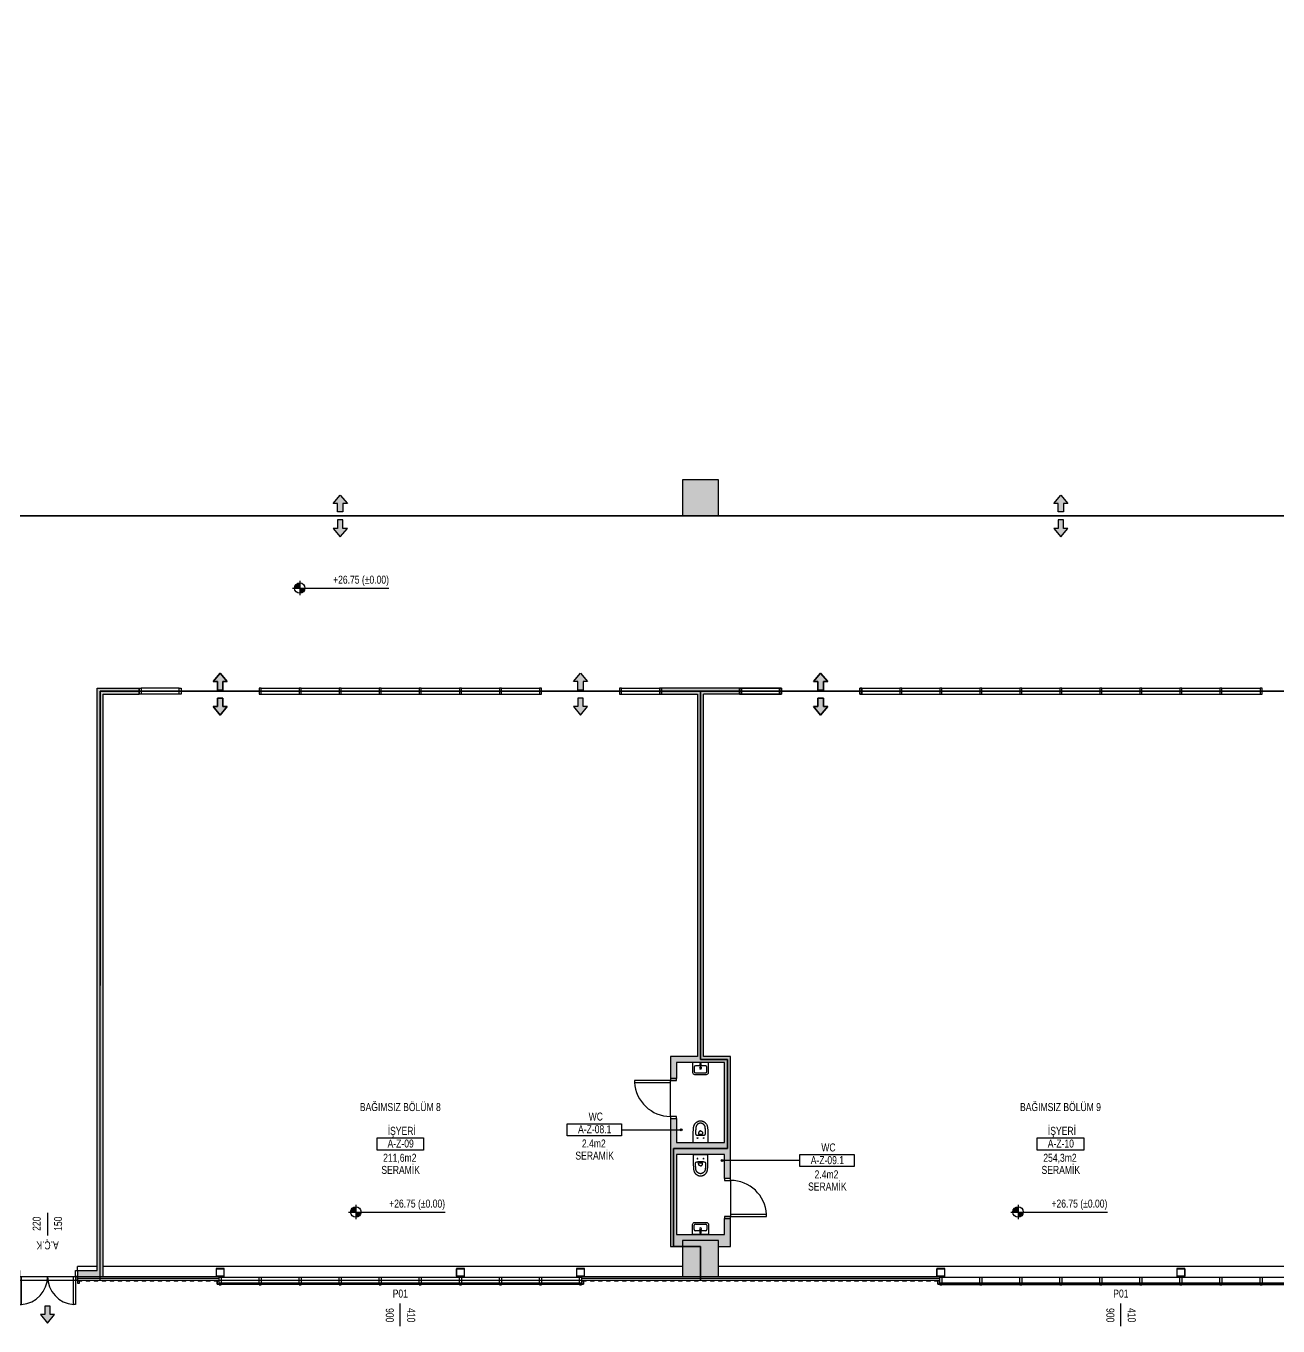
# Model space of a CAD drawing. Extents: x 259761 to 283296, y -701091 to -693683.
# Drawn here: x 272702 to 275829, y -700179 to -696931 of the extents above; entities that cross this region are included whole.
import ezdxf
from ezdxf.enums import TextEntityAlignment as Align

# ---------------------------------------------------------------- set-up
doc = ezdxf.new("R2010")
doc.units = 0
doc.header["$MEASUREMENT"] = 0
doc.layers.get('0').update_dxf_attribs({"linetype": 'CONTINUOUS'})
for name, color, linetype in [('A-DOOR', 193, 'CONTINUOUS'), ('A-WALL-SNWPNL', 200, 'CONTINUOUS'), ('MKDU0', 50, 'CONTINUOUS')]:
    doc.layers.add(name, color=color, linetype=linetype)
doc.styles.add('Fields_100', font='act_simplex.shx', dxfattribs={"width": 0.8, "height": 20})

# ---------------------------------------------------------------- blocks, each defined once
blk = doc.blocks.new('Mahal kutusu_100')
at = {"color": 0}
blk.add_lwpolyline([(-58, 30), (58, 30), (58, 0), (-58, 0)], close=True, dxfattribs=at)
at = {"color": 0, "style": 'Fields_100', "width": 0.8}
for tag, p in [('MAHAL', (3.6, 37.9)), ('KOD', (0.9, 6.2)), ('ALAN', (-1.3, -29.4)), ('KAPLAMA', (0.8, -59.7))]:
    blk.add_attdef(tag, text='', height=20, dxfattribs=at).set_placement(p, align=Align.CENTER)
blk = doc.blocks.new('KLOZET')
at = {"linetype": 'Continuous'}
for p, q in [((-17.9, 32), (-17.8, 33.3)), ((-17.8, 33.3), (-17.7, 34.5)), ((-17.7, 34.5), (-17.6, 35.7)), ((-17.6, 35.7), (-17.5, 36.9)), ((-17.5, 36.9), (-17.3, 38.1)), ((-17.3, 38.1), (-17.1, 39.2)), ((-17.1, 39.2), (-16.8, 40.3)), ((-16.8, 40.3), (-16.5, 41.3)), ((-16.5, 41.3), (-16.1, 42.4)), ((-16.1, 42.4), (-15.7, 43.3)), ((-15.7, 43.3), (-15.3, 44.3)), ((-15.3, 44.3), (-14.8, 45.2)), ((-14.8, 45.2), (-14.3, 46)), ((-14.3, 46), (-13.7, 46.8)), ((-13.7, 46.8), (-13.1, 47.6)), ((-13.1, 47.6), (-12.4, 48.3)), ((-12.4, 48.3), (-11.7, 49)), ((-12.1, 32.6), (-12.2, 31.9)), ((-12, 33.9), (-12.1, 33.2)), ((-12.1, 33.2), (-12.1, 32.6)), ((-11.9, 35.1), (-12, 34.5)), ((-12, 34.5), (-12, 33.9)), ((-11.8, 35.7), (-11.9, 35.1)), ((-11.7, 36.7), (-11.8, 36.2)), ((-11.8, 36.2), (-11.8, 35.7)), ((-11.7, 49), (-11, 49.6)), ((-11.6, 37.3), (-11.7, 36.7)), ((-11.5, 37.7), (-11.6, 37.3)), ((-11.4, 38.2), (-11.5, 37.7)), ((-11.3, 38.6), (-11.4, 38.2)), ((-11.2, 39), (-11.3, 38.6)), ((-11.1, 39.4), (-11.2, 39)), ((-11, 39.8), (-11.1, 39.4)), ((-11, 49.6), (-10.3, 50.2)), ((-10.9, 40.2), (-11, 39.8)), ((-10.8, 40.5), (-10.9, 40.2)), ((-10.6, 40.8), (-10.8, 40.5)), ((-10.5, 41.1), (-10.6, 40.8)), ((-10.4, 41.4), (-10.5, 41.1)), ((-10.2, 41.7), (-10.4, 41.4)), ((-10.3, 50.2), (-9.6, 50.7)), ((-10.1, 42), (-10.2, 41.7)), ((-9.9, 42.2), (-10.1, 42)), ((-9.8, 42.5), (-9.9, 42.2)), ((-9.6, 42.7), (-9.8, 42.5)), ((-9.6, 50.7), (-8.8, 51.2)), ((-9.4, 43), (-9.6, 42.7)), ((-9.3, 43.2), (-9.4, 43)), ((-9.1, 43.5), (-9.3, 43.2)), ((-8.9, 43.7), (-9.1, 43.5)), ((-8.7, 44), (-8.9, 43.7)), ((-8.8, 51.2), (-8, 51.7)), ((-8.5, 44.2), (-8.7, 44)), ((-8.2, 44.4), (-8.5, 44.2)), ((-8, 44.7), (-8.2, 44.4)), ((-8, 51.7), (-7.2, 52.1)), ((-7.8, 44.9), (-8, 44.7)), ((-7.5, 45.1), (-7.8, 44.9)), ((-7.3, 45.3), (-7.5, 45.1)), ((-7, 45.5), (-7.3, 45.3)), ((-7.2, 52.1), (-6.4, 52.5)), ((-6.7, 45.8), (-7, 45.5)), ((-6.4, 46), (-6.7, 45.8)), ((-6.4, 52.5), (-5.6, 52.8)), ((-6.1, 46.2), (-6.4, 46)), ((-5.8, 46.4), (-6.1, 46.2)), ((-5.5, 46.5), (-5.8, 46.4)), ((-5.6, 52.8), (-4.8, 53.1)), ((-5.2, 46.7), (-5.5, 46.5)), ((-4.9, 46.9), (-5.2, 46.7)), ((-4.6, 47.1), (-4.9, 46.9)), ((-4.8, 53.1), (-4, 53.3)), ((-4.2, 47.2), (-4.6, 47.1)), ((-3.9, 47.3), (-4.2, 47.2)), ((-4, 53.3), (-3.2, 53.5)), ((-3.6, 47.5), (-3.9, 47.3)), ((-3.3, 47.6), (-3.6, 47.5)), ((-3, 47.7), (-3.3, 47.6)), ((-3.2, 53.5), (-2.3, 53.7)), ((-2.7, 47.8), (-3, 47.7)), ((-2.4, 47.9), (-2.7, 47.8)), ((-2.1, 48), (-2.4, 47.9)), ((-2.3, 53.7), (-1.5, 53.8)), ((-1.8, 48), (-2.1, 48)), ((-1.5, 48.1), (-1.8, 48)), ((-1.5, 53.8), (-0.7, 53.9)), ((-1.2, 48.1), (-1.5, 48.1)), ((-1, 48.2), (-1.2, 48.1)), ((-0.7, 48.2), (-1, 48.2)), ((-0.7, 53.9), (0, 53.9)), ((-0.5, 48.2), (-0.7, 48.2)), ((-0.2, 48.2), (-0.5, 48.2)), ((0, 48.2), (-0.2, 48.2)), ((0, 53.9), (0.7, 53.9)), ((0.5, 48.2), (0, 48.2)), ((1, 48.2), (0.5, 48.2)), ((0.7, 53.9), (1.5, 53.8)), ((1.5, 48.1), (1, 48.2)), ((1.5, 53.8), (2.3, 53.7)), ((2.1, 48), (1.5, 48.1)), ((2.6, 47.8), (2.1, 48)), ((2.3, 53.7), (3.2, 53.5)), ((3.2, 47.6), (2.6, 47.8)), ((3.2, 53.5), (4, 53.3)), ((3.7, 47.4), (3.2, 47.6)), ((4.3, 47.2), (3.7, 47.4)), ((4, 53.3), (4.8, 53.1)), ((4.9, 46.9), (4.3, 47.2)), ((4.8, 53.1), (5.6, 52.8)), ((5.4, 46.6), (4.9, 46.9)), ((6, 46.3), (5.4, 46.6)), ((5.6, 52.8), (6.4, 52.5)), ((6.5, 45.9), (6, 46.3)), ((6.4, 52.5), (7.2, 52.1)), ((7, 45.5), (6.5, 45.9)), ((7.5, 45.1), (7, 45.5)), ((7.2, 52.1), (8, 51.7)), ((8, 44.7), (7.5, 45.1)), ((8, 51.7), (8.8, 51.2)), ((8.4, 44.2), (8, 44.7)), ((8.9, 43.7), (8.4, 44.2)), ((8.8, 51.2), (9.6, 50.7)), ((9.3, 43.2), (8.9, 43.7)), ((9.6, 42.7), (9.3, 43.2)), ((9.6, 50.7), (10.3, 50.2)), ((10, 42.1), (9.6, 42.7)), ((10.3, 41.6), (10, 42.1)), ((10.3, 50.2), (11, 49.6)), ((10.6, 40.9), (10.3, 41.6)), ((10.8, 40.3), (10.6, 40.9)), ((11.1, 39.6), (10.8, 40.3)), ((11, 49.6), (11.7, 49)), ((11.3, 38.9), (11.1, 39.6)), ((11.4, 38.2), (11.3, 38.9)), ((11.6, 37.4), (11.4, 38.2)), ((11.7, 36.6), (11.6, 37.4)), ((11.7, 49), (12.4, 48.3)), ((11.8, 35.7), (11.7, 36.6)), ((11.9, 34.9), (11.8, 35.7)), ((12, 34), (11.9, 34.9)), ((12.1, 33.1), (12, 34)), ((12.2, 32.1), (12.1, 33.1)), ((12.4, 48.3), (13.1, 47.6)), ((13.1, 47.6), (13.7, 46.8)), ((13.7, 46.8), (14.3, 46)), ((14.3, 46), (14.8, 45.2)), ((14.8, 45.2), (15.3, 44.3)), ((15.3, 44.3), (15.7, 43.3)), ((15.7, 43.3), (16.1, 42.4)), ((16.1, 42.4), (16.5, 41.3)), ((16.5, 41.3), (16.8, 40.3)), ((16.8, 40.3), (17.1, 39.2)), ((17.1, 39.2), (17.3, 38.1)), ((17.3, 38.1), (17.5, 36.9)), ((17.5, 36.9), (17.6, 35.7)), ((17.6, 35.7), (17.7, 34.5)), ((17.7, 34.5), (17.8, 33.3)), ((17.8, 33.3), (17.9, 32)), ((-18.3, 0), (-18.2, 12.1)), ((-18.3, 0), (18.3, 0)), ((-18.2, 23.7), (-18.1, 25.2)), ((-18.2, 22.2), (-18.2, 23.7)), ((-18.2, 20.6), (-18.2, 22.2)), ((-18.2, 17.4), (-18.2, 20.6)), ((-18.2, 12.1), (-18.2, 17.4)), ((-18.1, 28), (-18, 29.4)), ((-18.1, 26.6), (-18.1, 28)), ((-18.1, 25.2), (-18.1, 26.6)), ((-18, 30.7), (-17.9, 32)), ((-18, 29.4), (-18, 30.7)), ((-12.3, 27.9), (-12.4, 27)), ((-12.4, 27), (-12.4, 26.1)), ((-12.4, 26.1), (-12.4, 25.2)), ((-12.4, 25.2), (-12.4, 24.2)), ((-12.4, 24.2), (-12.4, 23.2)), ((-12.4, 23.2), (-12.4, 22.2)), ((-12.2, 31.1), (-12.3, 30.4)), ((-12.3, 30.4), (-12.3, 29.6)), ((-12.3, 29.6), (-12.3, 28.8)), ((-12.3, 28.8), (-12.3, 27.9)), ((-12.2, 31.9), (-12.2, 31.1)), ((-9.2, 18.4), (-8.2, 18.3)), ((-8.2, 18.3), (-7.1, 18.2)), ((-7.1, 18.2), (-6.1, 18.1)), ((-6.1, 18.1), (-5.1, 18)), ((-5.1, 18), (-4.1, 18)), ((-4.8, 24.3), (-4.9, 23.9)), ((-4.9, 23.9), (-4.9, 23.5)), ((-4.9, 23.5), (-4.8, 20.8)), ((-4.7, 25), (-4.8, 24.6)), ((-4.8, 24.6), (-4.8, 24.3)), ((-4.6, 25.3), (-4.7, 25)), ((-4.4, 25.6), (-4.6, 25.3)), ((-4.3, 25.9), (-4.4, 25.6)), ((-4.1, 26.2), (-4.3, 25.9)), ((-3.9, 26.5), (-4.1, 26.2)), ((-4.1, 18), (-3.1, 17.9)), ((-3.8, 26.8), (-3.9, 26.5)), ((-3.5, 27), (-3.8, 26.8)), ((-3.8, 20.8), (-2.1, 20.8)), ((-3.3, 27.2), (-3.5, 27)), ((-3.1, 27.4), (-3.3, 27.2)), ((-2.8, 27.6), (-3.1, 27.4)), ((-3.1, 17.9), (-2, 17.9)), ((-2.5, 27.8), (-2.8, 27.6)), ((-2.2, 28), (-2.5, 27.8)), ((-1.9, 28.1), (-2.2, 28)), ((-2.1, 20.8), (-0.4, 20.8)), ((-2, 17.9), (-1, 17.9)), ((-1.6, 28.2), (-1.9, 28.1)), ((-1.3, 28.3), (-1.6, 28.2)), ((-1, 28.4), (-1.3, 28.3)), ((-0.7, 28.5), (-1, 28.4)), ((-1, 17.9), (0, 17.9)), ((-0.3, 28.5), (-0.7, 28.5)), ((-0.4, 20.8), (1.7, 20.8)), ((0, 28.5), (-0.3, 28.5)), ((0, 28.5), (0.3, 28.5)), ((0, 17.9), (1, 17.9)), ((0.3, 28.5), (0.7, 28.5)), ((0.7, 28.5), (1, 28.4)), ((1, 28.4), (1.3, 28.3)), ((1, 17.9), (2, 17.9)), ((1.3, 28.3), (1.6, 28.2)), ((1.6, 28.2), (1.9, 28.1)), ((1.7, 20.8), (3.4, 20.8)), ((1.9, 28.1), (2.2, 28)), ((2, 17.9), (3.1, 17.9)), ((2.2, 28), (2.5, 27.8)), ((2.5, 27.8), (2.8, 27.6)), ((2.8, 27.6), (3.1, 27.4)), ((3.1, 27.4), (3.3, 27.2)), ((3.1, 17.9), (4.1, 18)), ((3.3, 27.2), (3.5, 27)), ((3.4, 20.8), (3.8, 20.8)), ((3.5, 27), (3.8, 26.7)), ((3.8, 26.7), (4, 26.5)), ((4, 26.5), (4.1, 26.2)), ((4.1, 26.2), (4.3, 25.9)), ((4.1, 18), (5.1, 18)), ((4.3, 25.9), (4.5, 25.6)), ((4.5, 25.6), (4.6, 25.3)), ((4.6, 25.3), (4.7, 25)), ((4.7, 25), (4.8, 24.6)), ((4.8, 24.6), (4.8, 24.3)), ((4.8, 24.3), (4.9, 23.9)), ((4.9, 23.5), (4.8, 20.8)), ((4.9, 23.9), (4.9, 23.5)), ((5.1, 18), (6.1, 18.1)), ((6.1, 18.1), (7.1, 18.2)), ((7.1, 18.2), (8.2, 18.3)), ((8.2, 18.3), (9.2, 18.4)), ((12.2, 31.2), (12.2, 32.1)), ((12.3, 30.2), (12.2, 31.2)), ((12.3, 29.2), (12.3, 30.2)), ((12.3, 28.1), (12.3, 29.2)), ((12.4, 27), (12.3, 28.1)), ((12.4, 25.9), (12.4, 27)), ((12.4, 24.7), (12.4, 25.9)), ((12.4, 23.4), (12.4, 24.7)), ((12.4, 22.2), (12.4, 23.4)), ((17.9, 32), (18, 30.7)), ((18, 30.7), (18, 29.4)), ((18, 29.4), (18.1, 28)), ((18.1, 28), (18.1, 26.6)), ((18.1, 26.6), (18.1, 25.2)), ((18.1, 25.2), (18.2, 23.7)), ((18.2, 23.7), (18.2, 22.2)), ((18.2, 22.2), (18.2, 20.6)), ((18.2, 20.6), (18.2, 17.4)), ((18.2, 17.4), (18.2, 13.9)), ((18.2, 13.9), (18.3, 0))]:
    blk.add_line(p, q, dxfattribs=at)
at = {"ltscale": 3}
for p, q in [((-6.5, 10.9), (-9, 10.9)), ((-7.7, 12.2), (-7.7, 9.6)), ((9, 10.9), (6.5, 10.9)), ((7.7, 12.2), (7.7, 9.6))]:
    blk.add_line(p, q, dxfattribs=at)
at = {"lineweight": 0}
for p, q in [((-3.8, 20.8), (-4.8, 20.8)), ((3.8, 20.8), (4.8, 20.8))]:
    blk.add_line(p, q, dxfattribs=at)
at = {"linetype": 'Continuous'}
for centre in [(-7.7, 10.9), (7.7, 10.9)]:
    blk.add_circle(centre, 0.75, dxfattribs=at)
for centre, start, end in [((-8.7, 22.1), 179.5021, 262.9898), ((8.7, 22.1), 277.0095, 0.5028)]:
    blk.add_arc(centre, 3.72, start, end, dxfattribs=at)
blk = doc.blocks.new('KAPI_100')
at = {"layer": 'A-DOOR'}
blk.add_line((5, 15), (95, 15), dxfattribs=at)
blk.add_lwpolyline([(95, 15), (95, 105), (90, 105), (90, 15)], dxfattribs=at)
for points in [[(0, 0), (5, 0), (5, 15), (0, 15)], [(95, 0), (100, 0), (100, 15), (95, 15)]]:
    blk.add_lwpolyline(points, close=True, dxfattribs=at)
blk.add_arc((95, 15), 90, 93.1847, 180, dxfattribs=at)
blk = doc.blocks.new('KAPI 150')
at = {"layer": 'A-DOOR'}
blk.add_line((145, 15), (5, 15), dxfattribs=at)
for points in [[(5, 15), (5, 85), (10, 85), (10, 15)], [(145, 15), (145, 85), (140, 85), (140, 15)]]:
    blk.add_lwpolyline(points, dxfattribs=at)
for points in [[(5, 0), (0, 0), (0, 15), (5, 15)], [(150, 0), (145, 0), (145, 15), (150, 15)]]:
    blk.add_lwpolyline(points, close=True, dxfattribs=at)
for centre, start, end in [((5, 15), 0, 85.904), ((145, 15), 94.096, 180)]:
    blk.add_arc(centre, 70, start, end, dxfattribs=at)
blk = doc.blocks.new('AÇK_01')
at = {"color": 0}
blk.add_lwpolyline([(28, 0), (-28, 0)], dxfattribs=at)
at = {"color": 0, "style": 'Fields_100', "width": 0.8}
blk.add_attdef('A.Ç.K.01', text='', height=20, rotation=90, dxfattribs=at).set_placement((-53, 0), align=Align.MIDDLE_CENTER)
for tag, p in [('W', (1, 17.2)), ('H', (1, -36.3))]:
    blk.add_attdef(tag, text='', height=20, dxfattribs=at).set_placement(p, align=Align.CENTER)
blk = doc.blocks.new('Mahal Kutusu_100_2')
at = {"color": 0}
blk.add_lwpolyline([(-68, 30), (68, 30), (68, 0), (-68, 0)], close=True, dxfattribs=at)
at = {"color": 0, "style": 'Fields_100', "width": 0.8}
for tag, p in [('MAHAL', (3.6, 37.9)), ('A-Z-04.1', (0.9, 6.2)), ('ALAN', (-1.3, -29.4)), ('KAPLAMA', (0.8, -59.7))]:
    blk.add_attdef(tag, text='', height=20, dxfattribs=at).set_placement(p, align=Align.CENTER)
blk = doc.blocks.new('*U38')
at = {"layer": 'A-WALL-SNWPNL'}
blk.add_lwpolyline([(50, 1), (42, 1), (40, -1), (32, -1), (30, 1), (22, 1), (20, -1), (12, -1), (10, 1), (2, 1), (0, -1), (-8, -1), (-10, 1), (-18, 1), (-20, -1), (-28, -1), (-30, 1), (-38, 1), (-40, -1), (-48, -1), (-50, 1)], dxfattribs=at)
blk = doc.blocks.new('*U39')
at = {"layer": 'MKDU0', "color": 0, "linetype": 'ByBlock', "lineweight": -2, "transparency": 16777216}
for p in [(0, 0), (100, 0), (200, 0)]:
    blk.add_blockref('*U38', p, dxfattribs=at)
blk = doc.blocks.new('*U40')
at = {"layer": 'A-WALL-SNWPNL'}
blk.add_lwpolyline([(50, 1), (42, 1), (40, -1), (32, -1), (30, 1), (22, 1), (20, -1), (12, -1), (10, 1), (2, 1), (0, -1), (-8, -1), (-10, 1), (-18, 1), (-20, -1), (-28, -1), (-30, 1), (-38, 1), (-40, -1), (-48, -1), (-50, 1)], dxfattribs=at)
blk = doc.blocks.new('*U41')
at = {"layer": 'MKDU0', "color": 0, "linetype": 'ByBlock', "lineweight": -2, "transparency": 16777216}
for p in [(0, 0), (100, 0), (200, 0), (300, 0), (400, 0), (500, 0), (600, 0), (700, 0)]:
    blk.add_blockref('*U40', p, dxfattribs=at)

msp = doc.modelspace()

# ---------------------------------------------------------------- hatches: boundary and pattern name
at = {"layer": 'MKDU0', "ltscale": 0.03}
h = msp.add_hatch(dxfattribs=at)
h.set_pattern_fill('ANSI33', color=8)
h.set_pattern_definition([(45, (256351.424, -695852.415), (-4.490128, 4.490128), []), (45, (256355.914, -695852.415), (-4.490128, 4.490128), [3.175, -1.5875])])
h.paths.add_polyline_path([(272541.6, -700055.4), (272631.6, -700055.4), (272631.6, -699965.4), (272541.6, -699965.4)])
h.paths.add_polyline_path([(272541.6, -694355.4), (272631.6, -694355.4), (272631.6, -694265.4), (272541.6, -694265.4)])
h.paths.add_polyline_path([(270741.6, -700055.4), (270831.6, -700055.4), (270831.6, -699965.4), (270741.6, -699965.4)])
h.paths.add_polyline_path([(267141.6, -700055.4), (267231.6, -700055.4), (267231.6, -699965.4), (267141.6, -699965.4)])
h.paths.add_polyline_path([(270741.6, -694355.4), (270831.6, -694355.4), (270831.6, -694265.4), (270741.6, -694265.4)])
h.paths.add_polyline_path([(267141.6, -694355.4), (267231.6, -694355.4), (267231.6, -694265.4), (267141.6, -694265.4)])
h.paths.add_polyline_path([(272541.6, -698155.4), (272631.6, -698155.4), (272631.6, -698065.4), (272541.6, -698065.4)])
h.paths.add_polyline_path([(272541.6, -696255.4), (272631.6, -696255.4), (272631.6, -696165.4), (272541.6, -696165.4)])
h.paths.add_polyline_path([(270741.6, -698155.4), (270831.6, -698155.4), (270831.6, -698065.4), (270741.6, -698065.4)])
h.paths.add_polyline_path([(267141.6, -698155.4), (267231.6, -698155.4), (267231.6, -698065.4), (267141.6, -698065.4)])
h.paths.add_polyline_path([(270741.6, -696255.4), (270831.6, -696255.4), (270831.6, -696165.4), (270741.6, -696165.4)])
h.paths.add_polyline_path([(267141.6, -696255.4), (267231.6, -696255.4), (267231.6, -696165.4), (267141.6, -696165.4)])
h.paths.add_polyline_path([(277941.6, -698155.4), (278031.6, -698155.4), (278031.6, -698065.4), (277941.6, -698065.4)])
h.paths.add_polyline_path([(277941.6, -696255.4), (278031.6, -696255.4), (278031.6, -696165.4), (277941.6, -696165.4)])
h.paths.add_polyline_path([(276141.6, -698155.4), (276231.6, -698155.4), (276231.6, -698065.4), (276141.6, -698065.4)])
h.paths.add_polyline_path([(276141.6, -696255.4), (276231.6, -696255.4), (276231.6, -696165.4), (276141.6, -696165.4)])
h.paths.add_polyline_path([(274341.6, -698155.4), (274431.6, -698155.4), (274431.6, -698065.4), (274341.6, -698065.4)])
h.paths.add_polyline_path([(274341.6, -696255.4), (274431.6, -696255.4), (274431.6, -696165.4), (274341.6, -696165.4)])
h.paths.add_polyline_path([(270641.6, -698155.4), (270731.6, -698155.4), (270731.6, -698065.4), (270641.6, -698065.4)])
h.paths.add_polyline_path([(270641.6, -696255.4), (270731.6, -696255.4), (270731.6, -696165.4), (270641.6, -696165.4)])
h.paths.add_polyline_path([(268941.6, -698155.4), (269031.6, -698155.4), (269031.6, -698065.4), (268941.6, -698065.4)])
h.paths.add_polyline_path([(268941.6, -696255.4), (269031.6, -696255.4), (269031.6, -696165.4), (268941.6, -696165.4)])
h.paths.add_polyline_path([(265341.6, -698155.4), (265431.6, -698155.4), (265431.6, -698065.4), (265341.6, -698065.4)])
h.paths.add_polyline_path([(265341.6, -696255.4), (265431.6, -696255.4), (265431.6, -696165.4), (265341.6, -696165.4)])
h.paths.add_polyline_path([(263541.6, -698155.4), (263631.6, -698155.4), (263631.6, -698065.4), (263541.6, -698065.4)])
h.paths.add_polyline_path([(263541.6, -696255.4), (263631.6, -696255.4), (263631.6, -696165.4), (263541.6, -696165.4)])
h.paths.add_polyline_path([(261741.6, -698155.4), (261831.6, -698155.4), (261831.6, -698065.4), (261741.6, -698065.4)])
h.paths.add_polyline_path([(261741.6, -696255.4), (261831.6, -696255.4), (261831.6, -696165.4), (261741.6, -696165.4)])
h.paths.add_polyline_path([(279741.6, -696255.4), (279831.6, -696255.4), (279831.6, -696165.4), (279741.6, -696165.4)])
h.paths.add_polyline_path([(279741.6, -698155.4), (279831.6, -698155.4), (279831.6, -698065.4), (279741.6, -698065.4)])
h.paths.add_polyline_path([(279741.6, -700055.4), (279831.6, -700055.4), (279831.6, -699965.4), (279741.6, -699965.4)])
h.paths.add_polyline_path([(277941.6, -700055.4), (278031.6, -700055.4), (278031.6, -699965.4), (277941.6, -699965.4)])
h.paths.add_polyline_path([(276141.6, -700055.4), (276231.6, -700055.4), (276231.6, -699965.4), (276141.6, -699965.4)])
h.paths.add_polyline_path([(274341.6, -700055.4), (274431.6, -700055.4), (274431.6, -699965.4), (274341.6, -699965.4)])
h.paths.add_polyline_path([(270641.6, -700055.4), (270731.6, -700055.4), (270731.6, -699965.4), (270641.6, -699965.4)])
h.paths.add_polyline_path([(268941.6, -700055.4), (269031.6, -700055.4), (269031.6, -699965.4), (268941.6, -699965.4)])
h.paths.add_polyline_path([(265341.6, -700055.4), (265431.6, -700055.4), (265431.6, -699965.4), (265341.6, -699965.4)])
h.paths.add_polyline_path([(263541.6, -700055.4), (263631.6, -700055.4), (263631.6, -699965.4), (263541.6, -699965.4)])
h.paths.add_polyline_path([(261741.6, -700055.4), (261831.6, -700055.4), (261831.6, -699965.4), (261741.6, -699965.4)])
h.paths.add_polyline_path([(279741.6, -694355.4), (279831.6, -694355.4), (279831.6, -694265.4), (279741.6, -694265.4)])
h.paths.add_polyline_path([(277941.6, -694355.4), (278031.6, -694355.4), (278031.6, -694265.4), (277941.6, -694265.4)])
h.paths.add_polyline_path([(276141.6, -694355.4), (276231.6, -694355.4), (276231.6, -694265.4), (276141.6, -694265.4)])
h.paths.add_polyline_path([(274341.6, -694355.4), (274431.6, -694355.4), (274431.6, -694265.4), (274341.6, -694265.4)])
h.paths.add_polyline_path([(270641.6, -694355.4), (270731.6, -694355.4), (270731.6, -694265.4), (270641.6, -694265.4)])
h.paths.add_polyline_path([(268941.6, -694355.4), (269031.6, -694355.4), (269031.6, -694265.4), (268941.6, -694265.4)])
h.paths.add_polyline_path([(265341.6, -694355.4), (265431.6, -694355.4), (265431.6, -694265.4), (265341.6, -694265.4)])
h.paths.add_polyline_path([(263541.6, -694355.4), (263631.6, -694355.4), (263631.6, -694265.4), (263541.6, -694265.4)])
h.paths.add_polyline_path([(261741.6, -694355.4), (261831.6, -694355.4), (261831.6, -694265.4), (261741.6, -694265.4)])
h = msp.add_hatch(color=8, dxfattribs=at)
h.dxf.hatch_style = 1
h.paths.add_polyline_path([(273486.6, -698103.1), (273504.3, -698124.2), (273493.3, -698124.2), (273493.3, -698145.4), (273479.9, -698145.4), (273479.9, -698124.2), (273468.9, -698124.2)])
h = msp.add_hatch(color=8, dxfattribs=at)
h.dxf.hatch_style = 1
h.paths.add_polyline_path([(275286.6, -698103.1), (275304.3, -698124.2), (275293.3, -698124.2), (275293.3, -698145.4), (275279.9, -698145.4), (275279.9, -698124.2), (275268.9, -698124.2)])
h = msp.add_hatch(color=8, dxfattribs=at)
h.dxf.hatch_style = 1
h.paths.add_polyline_path([(273486.6, -698207.7), (273504.3, -698186.5), (273493.3, -698186.5), (273493.3, -698165.4), (273479.9, -698165.4), (273479.9, -698186.5), (273468.9, -698186.5)])
h = msp.add_hatch(color=8, dxfattribs=at)
h.dxf.hatch_style = 1
h.paths.add_polyline_path([(275286.6, -698207.7), (275304.3, -698186.5), (275293.3, -698186.5), (275293.3, -698165.4), (275279.9, -698165.4), (275279.9, -698186.5), (275268.9, -698186.5)])
h = msp.add_hatch(color=8, dxfattribs=at)
h.paths.add_polyline_path([(273385.3, -698322.6, 0.414214), (273372.3, -698335.6), (273385.3, -698335.6)])
h.paths.add_polyline_path([(273398.3, -698335.6), (273385.3, -698335.6), (273385.3, -698348.6, 0.414214)])
h = msp.add_hatch(color=8, dxfattribs=at)
h.dxf.hatch_style = 1
h.paths.add_polyline_path([(273186.6, -698548.1), (273168.9, -698569.2), (273179.9, -698569.2), (273179.9, -698590.4), (273193.3, -698590.4), (273193.3, -698569.2), (273204.3, -698569.2)])
h = msp.add_hatch(color=8, dxfattribs=at)
h.dxf.hatch_style = 1
h.paths.add_polyline_path([(273186.6, -698548.1), (273204.3, -698569.2), (273193.3, -698569.2), (273193.3, -698590.4), (273179.9, -698590.4), (273179.9, -698569.2), (273168.9, -698569.2)])
h = msp.add_hatch(color=8, dxfattribs=at)
h.dxf.hatch_style = 1
h.paths.add_polyline_path([(274086.6, -698548.1), (274104.3, -698569.2), (274093.3, -698569.2), (274093.3, -698590.4), (274079.9, -698590.4), (274079.9, -698569.2), (274068.9, -698569.2)])
h = msp.add_hatch(color=8, dxfattribs=at)
h.dxf.hatch_style = 1
h.paths.add_polyline_path([(274686.6, -698548.1), (274668.9, -698569.2), (274679.9, -698569.2), (274679.9, -698590.4), (274693.3, -698590.4), (274693.3, -698569.2), (274704.3, -698569.2)])
h = msp.add_hatch(color=8, dxfattribs=at)
h.dxf.hatch_style = 1
h.paths.add_polyline_path([(274686.6, -698548.1), (274704.3, -698569.2), (274693.3, -698569.2), (274693.3, -698590.4), (274679.9, -698590.4), (274679.9, -698569.2), (274668.9, -698569.2)])
h = msp.add_hatch(dxfattribs=at)
h.set_pattern_fill('DASH', color=8)
h.set_pattern_definition([(0, (256351.4238, -647212.943), (3.175, 3.175), [3.175, -3.175])])
h.paths.add_polyline_path([(272894.1, -698600.4), (272984.1, -698600.4), (272984.1, -698585.4), (272879.1, -698585.4), (272879.1, -700040.4), (272830.4, -700040.4), (272830.4, -700055.4), (272894.1, -700055.4)])
h = msp.add_hatch(dxfattribs=at)
h.set_pattern_fill('DASH', color=8)
h.set_pattern_definition([(0, (182652.5034, -701573.9934), (3.175, 3.175), [3.175, -3.175])])
h.paths.add_polyline_path([(274431.6, -699965.4), (274431.6, -699980.4), (274461.6, -699980.4), (274461.6, -699910.4), (274446.6, -699910.4), (274446.6, -699950.4), (274326.6, -699950.4), (274326.6, -699750.4), (274446.6, -699750.4), (274446.6, -699810.4), (274461.6, -699810.4), (274461.6, -699505.4), (274394.1, -699505.4), (274394.1, -698600.4), (274484.1, -698600.4), (274484.1, -698585.4), (274289.1, -698585.4), (274289.1, -698600.4), (274379.1, -698600.4), (274379.1, -699505.4), (274311.6, -699505.4), (274311.6, -699560.4), (274326.6, -699560.4), (274326.6, -699520.4), (274446.6, -699520.4), (274446.6, -699720.4), (274326.6, -699720.4), (274326.6, -699660.4), (274311.6, -699660.4), (274311.6, -699980.4), (274341.6, -699980.4), (274341.6, -699965.4)])
h = msp.add_hatch(color=8, dxfattribs=at)
h.dxf.hatch_style = 1
h.paths.add_polyline_path([(273186.6, -698652.7), (273168.9, -698631.5), (273179.9, -698631.5), (273179.9, -698610.4), (273193.3, -698610.4), (273193.3, -698631.5), (273204.3, -698631.5)])
h = msp.add_hatch(color=8, dxfattribs=at)
h.dxf.hatch_style = 1
h.paths.add_polyline_path([(273186.6, -698652.7), (273204.3, -698631.5), (273193.3, -698631.5), (273193.3, -698610.4), (273179.9, -698610.4), (273179.9, -698631.5), (273168.9, -698631.5)])
h = msp.add_hatch(color=8, dxfattribs=at)
h.dxf.hatch_style = 1
h.paths.add_polyline_path([(274086.6, -698652.7), (274104.3, -698631.5), (274093.3, -698631.5), (274093.3, -698610.4), (274079.9, -698610.4), (274079.9, -698631.5), (274068.9, -698631.5)])
h = msp.add_hatch(color=8, dxfattribs=at)
h.dxf.hatch_style = 1
h.paths.add_polyline_path([(274686.6, -698652.7), (274668.9, -698631.5), (274679.9, -698631.5), (274679.9, -698610.4), (274693.3, -698610.4), (274693.3, -698631.5), (274704.3, -698631.5)])
h = msp.add_hatch(color=8, dxfattribs=at)
h.dxf.hatch_style = 1
h.paths.add_polyline_path([(274686.6, -698652.7), (274704.3, -698631.5), (274693.3, -698631.5), (274693.3, -698610.4), (274679.9, -698610.4), (274679.9, -698631.5), (274668.9, -698631.5)])
h = msp.add_hatch(color=8, dxfattribs=at)
h.dxf.hatch_style = 1
edge = h.paths.add_edge_path()
edge.add_arc((274338, -699688.7), 2.5, 0, 360)
h = msp.add_hatch(color=8, dxfattribs=at)
h.dxf.hatch_style = 1
edge = h.paths.add_edge_path()
edge.add_arc((274440.8, -699765.9), 2.5, 180, 540)
h = msp.add_hatch(color=8, dxfattribs=at)
h.paths.add_polyline_path([(273525.4, -699881.3, 0.414214), (273512.4, -699894.3), (273525.4, -699894.3)])
h.paths.add_polyline_path([(273538.4, -699894.3), (273525.4, -699894.3), (273525.4, -699907.3, 0.414214)])
h = msp.add_hatch(color=8, dxfattribs=at)
h.paths.add_polyline_path([(275179.8, -699881.3, 0.414214), (275166.8, -699894.3), (275179.8, -699894.3)])
h.paths.add_polyline_path([(275192.8, -699894.3), (275179.8, -699894.3), (275179.8, -699907.3, 0.414214)])
h = msp.add_hatch(color=8, dxfattribs=at)
h.dxf.hatch_style = 1
h.paths.add_polyline_path([(272755.4, -700171.6), (272773.1, -700150.4), (272762.1, -700150.4), (272762.1, -700129.3), (272748.6, -700129.3), (272748.6, -700150.4), (272737.7, -700150.4)])

# ---------------------------------------------------------------- linework, layer by layer
at = {"layer": 'MKDU0', "color": 8, "ltscale": 0.03}
for p, q in [((272631.6, -698155.4), (274341.6, -698155.4)), ((274431.6, -698155.4), (276141.6, -698155.4)), ((273367.3, -698335.6), (273608.3, -698335.6)), ((273385.3, -698317.6), (273385.3, -698353.6)), ((272984.1, -698600.4), (272984.1, -698585.4)), ((272984.1, -698585.4), (272984.1, -698600.4)), ((272984.1, -698600.4), (272984.1, -698585.4)), ((273084.1, -698585.4), (272989.1, -698585.4)), ((273084.1, -698600.4), (272989.1, -698600.4)), ((273289.1, -698585.4), (273384.1, -698585.4)), ((273289.1, -698600.4), (273384.1, -698600.4)), ((273389.1, -698585.4), (273484.1, -698585.4)), ((273389.1, -698600.4), (273484.1, -698600.4)), ((273489.1, -698585.4), (273584.1, -698585.4)), ((273489.1, -698600.4), (273584.1, -698600.4)), ((273589.1, -698585.4), (273684.1, -698585.4)), ((273589.1, -698600.4), (273684.1, -698600.4)), ((273689.1, -698585.4), (273784.1, -698585.4)), ((273689.1, -698600.4), (273784.1, -698600.4)), ((273789.1, -698585.4), (273884.1, -698585.4)), ((273789.1, -698600.4), (273884.1, -698600.4)), ((273889.1, -698585.4), (273984.1, -698585.4)), ((273889.1, -698600.4), (273984.1, -698600.4)), ((274189.1, -698585.4), (274284.1, -698585.4)), ((274189.1, -698600.4), (274284.1, -698600.4)), ((274484.1, -698585.4), (274289.1, -698585.4)), ((274289.1, -698585.4), (274289.1, -698600.4)), ((274289.1, -698600.4), (274379.1, -698600.4)), ((274379.1, -698600.4), (274379.1, -699505.4)), ((274394.1, -699505.4), (274394.1, -698600.4)), ((274484.1, -698600.4), (274394.1, -698600.4)), ((274484.1, -698600.4), (274484.1, -698585.4)), ((274484.1, -698585.4), (274484.1, -698600.4)), ((274484.1, -698600.4), (274484.1, -698585.4)), ((274584.1, -698585.4), (274489.1, -698585.4)), ((274584.1, -698600.4), (274489.1, -698600.4)), ((274489.1, -698600.4), (274584.1, -698600.4)), ((274789.1, -698585.4), (274884.1, -698585.4)), ((274789.1, -698600.4), (274884.1, -698600.4)), ((274889.1, -698585.4), (274984.1, -698585.4)), ((274889.1, -698600.4), (274984.1, -698600.4)), ((274989.1, -698585.4), (275084.1, -698585.4)), ((274989.1, -698600.4), (275084.1, -698600.4)), ((275089.1, -698585.4), (275184.1, -698585.4)), ((275089.1, -698600.4), (275184.1, -698600.4)), ((275189.1, -698585.4), (275284.1, -698585.4)), ((275189.1, -698600.4), (275284.1, -698600.4)), ((275289.1, -698585.4), (275384.1, -698585.4)), ((275289.1, -698600.4), (275384.1, -698600.4)), ((275389.1, -698585.4), (275484.1, -698585.4)), ((275389.1, -698600.4), (275484.1, -698600.4)), ((275489.1, -698585.4), (275584.1, -698585.4)), ((275489.1, -698600.4), (275584.1, -698600.4)), ((275589.1, -698585.4), (275684.1, -698585.4)), ((275589.1, -698600.4), (275684.1, -698600.4)), ((275689.1, -698585.4), (275784.1, -698585.4)), ((275689.1, -698600.4), (275784.1, -698600.4)), ((274379.1, -699505.4), (274311.6, -699505.4)), ((274311.6, -699505.4), (274311.6, -699560.4)), ((274461.6, -699505.4), (274394.1, -699505.4)), ((274461.6, -699810.4), (274461.6, -699505.4)), ((274446.6, -699520.4), (274326.6, -699520.4)), ((274326.6, -699520.4), (274326.6, -699560.4)), ((274370.6, -699532.4), (274370.6, -699543.4)), ((274386, -699529.4), (274373.6, -699529.4)), ((274373.6, -699546.4), (274399.6, -699546.4)), ((274399.6, -699529.4), (274387, -699529.4)), ((274402.6, -699543.4), (274402.6, -699532.4)), ((274446.6, -699720.4), (274446.6, -699520.4)), ((274311.6, -699560.4), (274326.6, -699560.4)), ((274311.6, -699660.4), (274311.6, -699980.4)), ((274311.6, -699660.4), (274326.6, -699660.4)), ((274326.6, -699660.4), (274326.6, -699720.4)), ((274326.6, -699720.4), (274446.6, -699720.4)), ((274461.6, -699810.4), (274446.6, -699810.4)), ((273507.4, -699894.3), (273748.4, -699894.3)), ((273525.4, -699876.3), (273525.4, -699912.3)), ((275161.8, -699894.3), (275402.8, -699894.3)), ((275179.8, -699876.3), (275179.8, -699912.3)), ((274370.6, -699938.4), (274370.6, -699927.4)), ((274373.6, -699924.4), (274399.6, -699924.4)), ((274402.6, -699927.4), (274402.6, -699938.4)), ((274461.6, -699910.4), (274446.6, -699910.4)), ((274461.6, -699980.4), (274461.6, -699910.4)), ((274386, -699941.4), (274373.6, -699941.4)), ((274399.6, -699941.4), (274387, -699941.4)), ((274311.6, -699980.4), (274341.6, -699980.4)), ((274431.6, -699980.4), (274461.6, -699980.4)), ((272830.4, -700040.4), (272830.4, -700030.4)), ((274341.6, -700030.4), (272894.1, -700030.4)), ((276141.6, -700030.4), (274431.6, -700030.4)), ((272830.4, -700040.4), (272879.1, -700040.4)), ((272830.4, -700055.4), (273183.1, -700055.4)), ((273183.1, -700060.4), (272831.9, -700060.4)), ((273189.1, -700057.4), (273284.1, -700057.4)), ((273289.1, -700057.4), (273384.1, -700057.4)), ((273389.1, -700057.4), (273484.1, -700057.4)), ((273489.1, -700057.4), (273584.1, -700057.4)), ((273589.1, -700057.4), (273684.1, -700057.4)), ((273689.1, -700057.4), (273784.1, -700057.4)), ((273789.1, -700057.4), (273884.1, -700057.4)), ((273889.1, -700057.4), (273984.1, -700057.4)), ((273989.1, -700057.4), (274084.1, -700057.4)), ((274090.1, -700055.4), (274983.1, -700055.4, 0)), ((274983.1, -700060.4), (274091.6, -700060.4)), ((274989.1, -700057.4), (275084.1, -700057.4)), ((275089.1, -700057.4), (275184.1, -700057.4)), ((275189.1, -700057.4), (275284.1, -700057.4)), ((275289.1, -700057.4), (275384.1, -700057.4)), ((275389.1, -700057.4), (275484.1, -700057.4)), ((275489.1, -700057.4), (275584.1, -700057.4)), ((275589.1, -700057.4), (275684.1, -700057.4)), ((275689.1, -700057.4), (275784.1, -700057.4)), ((275789.1, -700057.4), (275884.1, -700057.4)), ((273205.6, -700072.4, 0), (273767.6, -700072.4, 0))]:
    msp.add_line(p, q, dxfattribs=at)
for points in [[(271694.1, -694255.4), (279841.6, -694255.4), (279841.6, -698155.4), (261719.1, -698155.4), (261719.1, -694255.4), (268941.6, -694255.4), (268941.6, -694520.4), (271694.1, -694520.4)], [(274341.6, -698155.4), (274431.6, -698155.4), (274431.6, -698065.4), (274341.6, -698065.4)], [(273486.6, -698103.1), (273504.3, -698124.2), (273493.3, -698124.2), (273493.3, -698145.4), (273479.9, -698145.4), (273479.9, -698124.2), (273468.9, -698124.2)], [(275286.6, -698103.1), (275304.3, -698124.2), (275293.3, -698124.2), (275293.3, -698145.4), (275279.9, -698145.4), (275279.9, -698124.2), (275268.9, -698124.2)], [(261719.1, -700065.4), (261719.1, -698155.4), (279841.6, -698155.4), (279841.6, -698592.9), (272886.6, -698592.9), (272886.4, -700065.4), (272624.1, -700065.4), (272624.1, -698592.9), (267186.6, -698592.9), (267186.6, -700065.4), (265386.6, -700065.4), (265386.6, -698592.9), (262086.6, -698592.9), (262086.6, -700065.4)], [(273486.6, -698207.7), (273504.3, -698186.5), (273493.3, -698186.5), (273493.3, -698165.4), (273479.9, -698165.4), (273479.9, -698186.5), (273468.9, -698186.5)], [(275286.6, -698207.7), (275304.3, -698186.5), (275293.3, -698186.5), (275293.3, -698165.4), (275279.9, -698165.4), (275279.9, -698186.5), (275268.9, -698186.5)], [(273186.6, -698548.1), (273168.9, -698569.2), (273179.9, -698569.2), (273179.9, -698590.4), (273193.3, -698590.4), (273193.3, -698569.2), (273204.3, -698569.2)], [(273186.6, -698548.1), (273204.3, -698569.2), (273193.3, -698569.2), (273193.3, -698590.4), (273179.9, -698590.4), (273179.9, -698569.2), (273168.9, -698569.2)], [(274086.6, -698548.1), (274104.3, -698569.2), (274093.3, -698569.2), (274093.3, -698590.4), (274079.9, -698590.4), (274079.9, -698569.2), (274068.9, -698569.2)], [(274686.6, -698548.1), (274668.9, -698569.2), (274679.9, -698569.2), (274679.9, -698590.4), (274693.3, -698590.4), (274693.3, -698569.2), (274704.3, -698569.2)], [(274686.6, -698548.1), (274704.3, -698569.2), (274693.3, -698569.2), (274693.3, -698590.4), (274679.9, -698590.4), (274679.9, -698569.2), (274668.9, -698569.2)], [(272886.6, -698592.9), (274386.6, -698592.9), (274386.6, -699512.9), (274454.1, -699512.9), (274454.1, -699735.4), (274319.1, -699735.4), (274319.1, -699980.4), (274386.6, -699980.4), (274386.6, -700065.4), (272886.6, -700065.4)], [(272989.1, -698600.4), (272984.1, -698600.4), (272984.1, -698585.4), (272989.1, -698585.4)], [(273089.1, -698600.4), (273084.1, -698600.4), (273084.1, -698585.4), (273089.1, -698585.4)], [(273284.1, -698600.4), (273289.1, -698600.4), (273289.1, -698585.4), (273284.1, -698585.4)], [(273384.1, -698600.4), (273389.1, -698600.4), (273389.1, -698585.4), (273384.1, -698585.4)], [(273484.1, -698600.4), (273489.1, -698600.4), (273489.1, -698585.4), (273484.1, -698585.4)], [(273584.1, -698600.4), (273589.1, -698600.4), (273589.1, -698585.4), (273584.1, -698585.4)], [(273684.1, -698600.4), (273689.1, -698600.4), (273689.1, -698585.4), (273684.1, -698585.4)], [(273784.1, -698600.4), (273789.1, -698600.4), (273789.1, -698585.4), (273784.1, -698585.4)], [(273884.1, -698600.4), (273889.1, -698600.4), (273889.1, -698585.4), (273884.1, -698585.4)], [(273984.1, -698600.4), (273989.1, -698600.4), (273989.1, -698585.4), (273984.1, -698585.4)], [(274184.1, -698600.4), (274189.1, -698600.4), (274189.1, -698585.4), (274184.1, -698585.4)], [(274284.1, -698600.4), (274289.1, -698600.4), (274289.1, -698585.4), (274284.1, -698585.4)], [(274489.1, -698600.4), (274484.1, -698600.4), (274484.1, -698585.4), (274489.1, -698585.4)], [(274484.1, -698600.4), (274489.1, -698600.4), (274489.1, -698585.4), (274484.1, -698585.4)], [(274589.1, -698600.4), (274584.1, -698600.4), (274584.1, -698585.4), (274589.1, -698585.4)], [(274584.1, -698600.4), (274589.1, -698600.4), (274589.1, -698585.4), (274584.1, -698585.4)], [(274789.1, -698600.4), (274784.1, -698600.4), (274784.1, -698585.4), (274789.1, -698585.4)], [(274784.1, -698600.4), (274789.1, -698600.4), (274789.1, -698585.4), (274784.1, -698585.4)], [(274884.1, -698600.4), (274889.1, -698600.4), (274889.1, -698585.4), (274884.1, -698585.4)], [(274984.1, -698600.4), (274989.1, -698600.4), (274989.1, -698585.4), (274984.1, -698585.4)], [(275084.1, -698600.4), (275089.1, -698600.4), (275089.1, -698585.4), (275084.1, -698585.4)], [(275184.1, -698600.4), (275189.1, -698600.4), (275189.1, -698585.4), (275184.1, -698585.4)], [(275284.1, -698600.4), (275289.1, -698600.4), (275289.1, -698585.4), (275284.1, -698585.4)], [(275384.1, -698600.4), (275389.1, -698600.4), (275389.1, -698585.4), (275384.1, -698585.4)], [(275484.1, -698600.4), (275489.1, -698600.4), (275489.1, -698585.4), (275484.1, -698585.4)], [(275584.1, -698600.4), (275589.1, -698600.4), (275589.1, -698585.4), (275584.1, -698585.4)], [(275684.1, -698600.4), (275689.1, -698600.4), (275689.1, -698585.4), (275684.1, -698585.4)], [(275784.1, -698600.4), (275789.1, -698600.4), (275789.1, -698585.4), (275784.1, -698585.4)], [(273186.6, -698652.7), (273168.9, -698631.5), (273179.9, -698631.5), (273179.9, -698610.4), (273193.3, -698610.4), (273193.3, -698631.5), (273204.3, -698631.5)], [(273186.6, -698652.7), (273204.3, -698631.5), (273193.3, -698631.5), (273193.3, -698610.4), (273179.9, -698610.4), (273179.9, -698631.5), (273168.9, -698631.5)], [(274086.6, -698652.7), (274104.3, -698631.5), (274093.3, -698631.5), (274093.3, -698610.4), (274079.9, -698610.4), (274079.9, -698631.5), (274068.9, -698631.5)], [(274686.6, -698652.7), (274668.9, -698631.5), (274679.9, -698631.5), (274679.9, -698610.4), (274693.3, -698610.4), (274693.3, -698631.5), (274704.3, -698631.5)], [(274686.6, -698652.7), (274704.3, -698631.5), (274693.3, -698631.5), (274693.3, -698610.4), (274679.9, -698610.4), (274679.9, -698631.5), (274668.9, -698631.5)], [(274341.6, -700055.4), (274431.6, -700055.4), (274431.6, -699965.4), (274341.6, -699965.4)], [(272755.4, -700171.6), (272773.1, -700150.4), (272762.1, -700150.4), (272762.1, -700129.3), (272748.6, -700129.3), (272748.6, -700150.4), (272737.7, -700150.4)]]:
    msp.add_lwpolyline(points, close=True, dxfattribs=at)
for points in [[(272830.4, -700055.4), (272894.1, -700055.4), (272894.1, -698600.4), (272984.1, -698600.4)], [(272879.1, -700040.4), (272879.1, -698585.4), (272984.1, -698585.4)], [(272984.1, -698600.4), (272984.1, -698585.4)], [(273989.1, -698600.4), (273989.1, -698585.4)], [(274289.1, -698600.4), (274289.1, -698585.4)], [(274489.1, -698585.4), (274584.1, -698585.4)], [(274784.1, -698600.4), (274784.1, -698585.4)], [(275789.1, -698600.4), (275789.1, -698585.4)], [(274189.3, -699688.7), (274338, -699688.7)], [(274446.6, -699810.4), (274446.6, -699750.4), (274326.6, -699750.4), (274326.6, -699950.4), (274446.6, -699950.4), (274446.6, -699910.4)], [(274634.5, -699765.9), (274440.8, -699765.9)], [(272879.1, -700030.4), (272830.4, -700030.4)], [(272825.4, -700055.4), (272830.4, -700055.4), (272830.4, -700072.4), (272835.4, -700072.4), (272835.4, -700067.9)], [(273183.1, -700065.4), (272830.4, -700065.4), (272830.4, -700055.4)], [(273183.1, -700065.4), (273182.4, -700065.4), (273180.4, -700067.4), (273172.4, -700067.4), (273170.4, -700065.4), (273162.4, -700065.4), (273160.4, -700067.4), (273152.4, -700067.4), (273150.4, -700065.4), (273142.4, -700065.4), (273140.4, -700067.4), (273132.4, -700067.4), (273130.4, -700065.4)]]:
    msp.add_lwpolyline(points, dxfattribs=at)
at = {"layer": 'MKDU0', "color": 8, "ltscale": 0.03, "elevation": 0}
for points in [[(274386.1, -700065.4), (274386.6, -699980.4), (274319.1, -699980.4), (274319.1, -699735.4), (274454.1, -699735.4), (274454.1, -699512.9), (274386.6, -699512.9), (274386.6, -698592.9), (276186.6, -698592.9), (276186.6, -700065.4), (275889.1, -700065.4), (275889.1, -700076.4), (274984.1, -700076.4), (274984.1, -700065.4)], [(273176.6, -700055.4), (273196.6, -700055.4), (273196.6, -700035.4), (273176.6, -700035.4)], [(273177.2, -700036), (273196, -700036), (273196, -700054.8), (273177.2, -700054.8)], [(273776.6, -700055.4), (273796.6, -700055.4), (273796.6, -700035.4), (273776.6, -700035.4)], [(273777.2, -700036), (273796, -700036), (273796, -700054.8), (273777.2, -700054.8)], [(274076.6, -700055.4), (274096.6, -700055.4), (274096.6, -700035.4), (274076.6, -700035.4)], [(274077.2, -700036), (274096, -700036), (274096, -700054.8), (274077.2, -700054.8)], [(274976.6, -700055.4), (274996.6, -700055.4), (274996.6, -700035.4), (274976.6, -700035.4)], [(274977.2, -700036), (274996, -700036), (274996, -700054.8), (274977.2, -700054.8)], [(275576.6, -700055.4), (275596.6, -700055.4), (275596.6, -700035.4), (275576.6, -700035.4)], [(275577.2, -700036), (275596, -700036), (275596, -700054.8), (275577.2, -700054.8)], [(273179.1, -700067.9), (273179.1, -700074.4), (273184.1, -700074.4), (273186.6, -700074.4), (273186.6, -700074.2), (273184.1, -700074.2), (273179.3, -700074.2), (273179.3, -700067.9)], [(273189.1, -700072.4), (273184.1, -700072.4), (273184.1, -700057.4), (273189.1, -700057.4)], [(273289.1, -700072.4), (273284.1, -700072.4), (273284.1, -700057.4), (273289.1, -700057.4)], [(273389.1, -700072.4), (273384.1, -700072.4), (273384.1, -700057.4), (273389.1, -700057.4)], [(273489.1, -700072.4), (273484.1, -700072.4), (273484.1, -700057.4), (273489.1, -700057.4)], [(273589.1, -700072.4), (273584.1, -700072.4), (273584.1, -700057.4), (273589.1, -700057.4)], [(273689.1, -700072.4), (273684.1, -700072.4), (273684.1, -700057.4), (273689.1, -700057.4)], [(273789.1, -700072.4), (273784.1, -700072.4), (273784.1, -700057.4), (273789.1, -700057.4)], [(273889.1, -700072.4), (273884.1, -700072.4), (273884.1, -700057.4), (273889.1, -700057.4)], [(273989.1, -700072.4), (273984.1, -700072.4), (273984.1, -700057.4), (273989.1, -700057.4)], [(274089.1, -700072.4), (274084.1, -700072.4), (274084.1, -700057.4), (274089.1, -700057.4)], [(274094.1, -700067.9), (274094.1, -700074.4), (274089.1, -700074.4), (274086.6, -700074.4), (274086.6, -700074.2), (274089.1, -700074.2), (274093.9, -700074.2), (274093.9, -700067.9)], [(274979.1, -700067.9), (274979.1, -700074.4), (274984.1, -700074.4), (274986.6, -700074.4), (274986.6, -700074.2), (274984.1, -700074.2), (274979.3, -700074.2), (274979.3, -700067.9)], [(274989.1, -700072.4), (274984.1, -700072.4), (274984.1, -700057.4), (274989.1, -700057.4)], [(275089.1, -700072.4), (275084.1, -700072.4), (275084.1, -700057.4), (275089.1, -700057.4)], [(275189.1, -700072.4), (275184.1, -700072.4), (275184.1, -700057.4), (275189.1, -700057.4)], [(275289.1, -700072.4), (275284.1, -700072.4), (275284.1, -700057.4), (275289.1, -700057.4)], [(275389.1, -700072.4), (275384.1, -700072.4), (275384.1, -700057.4), (275389.1, -700057.4)], [(275489.1, -700072.4), (275484.1, -700072.4), (275484.1, -700057.4), (275489.1, -700057.4)], [(275589.1, -700072.4), (275584.1, -700072.4), (275584.1, -700057.4), (275589.1, -700057.4)], [(275689.1, -700072.4), (275684.1, -700072.4), (275684.1, -700057.4), (275689.1, -700057.4)], [(275789.1, -700072.4), (275784.1, -700072.4), (275784.1, -700057.4), (275789.1, -700057.4)], [(273184.1, -700076.4), (273189.1, -700076.4), (273189.1, -700074.4), (273184.1, -700074.4)], [(273187.6, -700074.4), (273285.6, -700074.4), (273285.6, -700072.4), (273187.6, -700072.4)], [(273284.1, -700076.4), (273289.1, -700076.4), (273289.1, -700074.4), (273284.1, -700074.4)], [(273287.6, -700074.4), (273385.6, -700074.4), (273385.6, -700072.4), (273287.6, -700072.4)], [(273384.1, -700076.4), (273389.1, -700076.4), (273389.1, -700074.4), (273384.1, -700074.4)], [(273387.6, -700074.4), (273485.6, -700074.4), (273485.6, -700072.4), (273387.6, -700072.4)], [(273484.1, -700076.4), (273489.1, -700076.4), (273489.1, -700074.4), (273484.1, -700074.4)], [(273487.6, -700074.4), (273585.6, -700074.4), (273585.6, -700072.4), (273487.6, -700072.4)], [(273584.1, -700076.4), (273589.1, -700076.4), (273589.1, -700074.4), (273584.1, -700074.4)], [(273587.6, -700074.4), (273685.6, -700074.4), (273685.6, -700072.4), (273587.6, -700072.4)], [(273684.1, -700076.4), (273689.1, -700076.4), (273689.1, -700074.4), (273684.1, -700074.4)], [(273687.6, -700074.4), (273785.6, -700074.4), (273785.6, -700072.4), (273687.6, -700072.4)], [(273784.1, -700076.4), (273789.1, -700076.4), (273789.1, -700074.4), (273784.1, -700074.4)], [(273787.6, -700074.4), (273885.6, -700074.4), (273885.6, -700072.4), (273787.6, -700072.4)], [(273884.1, -700076.4), (273889.1, -700076.4), (273889.1, -700074.4), (273884.1, -700074.4)], [(273887.6, -700074.4), (273985.6, -700074.4), (273985.6, -700072.4), (273887.6, -700072.4)], [(273984.1, -700076.4), (273989.1, -700076.4), (273989.1, -700074.4), (273984.1, -700074.4)], [(273987.6, -700074.4), (274085.6, -700074.4), (274085.6, -700072.4), (273987.6, -700072.4)], [(274084.1, -700076.4), (274089.1, -700076.4), (274089.1, -700074.4), (274084.1, -700074.4)], [(274984.1, -700076.4), (274989.1, -700076.4), (274989.1, -700074.4), (274984.1, -700074.4)], [(274987.6, -700074.4), (275085.6, -700074.4), (275085.6, -700072.4), (274987.6, -700072.4)], [(275084.1, -700076.4), (275089.1, -700076.4), (275089.1, -700074.4), (275084.1, -700074.4)], [(275087.6, -700074.4), (275185.6, -700074.4), (275185.6, -700072.4), (275087.6, -700072.4)], [(275184.1, -700076.4), (275189.1, -700076.4), (275189.1, -700074.4), (275184.1, -700074.4)], [(275187.6, -700074.4), (275285.6, -700074.4), (275285.6, -700072.4), (275187.6, -700072.4)], [(275284.1, -700076.4), (275289.1, -700076.4), (275289.1, -700074.4), (275284.1, -700074.4)], [(275287.6, -700074.4), (275385.6, -700074.4), (275385.6, -700072.4), (275287.6, -700072.4)], [(275384.1, -700076.4), (275389.1, -700076.4), (275389.1, -700074.4), (275384.1, -700074.4)], [(275387.6, -700074.4), (275485.6, -700074.4), (275485.6, -700072.4), (275387.6, -700072.4)], [(275484.1, -700076.4), (275489.1, -700076.4), (275489.1, -700074.4), (275484.1, -700074.4)], [(275487.6, -700074.4), (275585.6, -700074.4), (275585.6, -700072.4), (275487.6, -700072.4)], [(275584.1, -700076.4), (275589.1, -700076.4), (275589.1, -700074.4), (275584.1, -700074.4)], [(275587.6, -700074.4), (275685.6, -700074.4), (275685.6, -700072.4), (275587.6, -700072.4)], [(275684.1, -700076.4), (275689.1, -700076.4), (275689.1, -700074.4), (275684.1, -700074.4)], [(275687.6, -700074.4), (275785.6, -700074.4), (275785.6, -700072.4), (275687.6, -700072.4)], [(275784.1, -700076.4), (275789.1, -700076.4), (275789.1, -700074.4), (275784.1, -700074.4)], [(275787.6, -700074.4), (275885.6, -700074.4), (275885.6, -700072.4), (275787.6, -700072.4)]]:
    msp.add_lwpolyline(points, close=True, dxfattribs=at)
at = {"layer": 'MKDU0', "color": 8, "ltscale": 0.03}
for points in [[(274366.6, -699520.4), (274366.6, -699545.4, 0.414214), (274371.6, -699550.4), (274401.6, -699550.4, 0.414214), (274406.6, -699545.4), (274406.6, -699520.4)], [(274386, -699525.2), (274386, -699533.2, 1), (274387, -699533.2), (274387, -699525.2, 1)], [(274366.6, -699950.4), (274366.6, -699925.4, -0.414214), (274371.6, -699920.4), (274401.6, -699920.4, -0.414214), (274406.6, -699925.4), (274406.6, -699950.4)], [(274386, -699945.6), (274386, -699937.6, -1), (274387, -699937.6), (274387, -699945.6, -1)]]:
    msp.add_lwpolyline(points, format="xyb", close=True, dxfattribs=at)
at = {"layer": 'MKDU0', "color": 8, "ltscale": 0.03, "elevation": 0}
for points in [[(273183.1, -700055.4), (273183.1, -700065.4)], [(274983.1, -700065.4), (274090.1, -700065.4), (274090.1, -700055.4)], [(274983.1, -700065.4), (274982.1, -700065.4), (274980.1, -700067.4), (274972.1, -700067.4), (274970.1, -700065.4), (274962.1, -700065.4), (274960.1, -700067.4), (274952.1, -700067.4), (274950.1, -700065.4), (274942.1, -700065.4), (274940.1, -700067.4), (274932.1, -700067.4), (274930.1, -700065.4), (274922.1, -700065.4), (274920.1, -700067.4), (274912.1, -700067.4), (274910.1, -700065.4), (274902.1, -700065.4), (274900.1, -700067.4), (274892.1, -700067.4), (274890.1, -700065.4)], [(274983.1, -700055.4), (274983.1, -700065.4)]]:
    msp.add_lwpolyline(points, dxfattribs=at)
at = {"layer": 'MKDU0', "color": 8, "ltscale": 0.03}
for centre, radius in [((273385.3, -698335.6), 13), ((274338, -699688.7), 2.5), ((274440.8, -699765.9), 2.5), ((273525.4, -699894.3), 13), ((275179.8, -699894.3), 13)]:
    msp.add_circle(centre, radius, dxfattribs=at)
for centre, radius, start, end in [((274373.6, -699532.4), 3, 90, 180), ((274373.6, -699543.4), 3, 180, 270), ((274386.6, -699534.4), 2.5, 103.0141, 79.9324), ((274386.5, -699525.2), 2, 284.4775, 255.5225), ((274399.6, -699532.4), 3, 0, 90), ((274399.6, -699543.4), 3, 270, 0), ((274373.6, -699927.4), 3, 90, 180), ((274373.6, -699938.4), 3, 180, 270), ((274386.6, -699936.4), 2.5, 280.0676, 256.9859), ((274399.6, -699927.4), 3, 0, 90), ((274399.6, -699938.4), 3, 270, 0), ((274386.5, -699945.6), 2, 104.4775, 75.5225)]:
    msp.add_arc(centre, radius, start, end, dxfattribs=at)

# ---------------------------------------------------------------- block references
for name, p, rotation in [('KAPI_100', (274326.6, -699660.4), 89.99999999999997), ('KAPI_100', (274446.6, -699810.4), 269.9999999999999), ('KAPI 150', (272830.4, -700040.4), 180)]:
    msp.add_blockref(name, p, dxfattribs=dict(at, rotation=rotation))
for name, p, values in [('Mahal Kutusu_100_2', (274121.3, -699703.7), {'MAHAL': 'WC', 'A-Z-04.1': 'A-Z-08.1', 'ALAN': '2.4m2', 'KAPLAMA': 'SERAMİK'}), ('Mahal kutusu_100', (273636.6, -699739.4), {'MAHAL': 'İŞYERİ', 'KOD': 'A-Z-09', 'ALAN': '211,6m2', 'KAPLAMA': 'SERAMİK'}), ('Mahal kutusu_100', (275285.7, -699739.4), {'MAHAL': 'İŞYERİ', 'KOD': 'A-Z-10', 'ALAN': '254,3m2', 'KAPLAMA': 'SERAMİK'}), ('Mahal Kutusu_100_2', (274702.5, -699780.9), {'MAHAL': 'WC', 'A-Z-04.1': 'A-Z-09.1', 'ALAN': '2.4m2', 'KAPLAMA': 'SERAMİK'})]:
    msp.add_blockref(name, p, dxfattribs=at).add_auto_attribs(values)
for name, p in [('KLOZET', (274386.6, -699720.4)), ('*U39', (272880.4, -700066.4)), ('*U41', (274140.1, -700066.4))]:
    msp.add_blockref(name, p, dxfattribs=at)
at = {"layer": 'MKDU0', "color": 8, "ltscale": 0.03, "xscale": -1, "rotation": 180}
msp.add_blockref('KLOZET', (274386.6, -699750.4), dxfattribs=at)
at = {"layer": 'MKDU0', "color": 8, "ltscale": 0.03}
for p, rotation, values in [((272755.4, -699924.6), 89.99999999999997, {'A.Ç.K.01': 'A.Ç.K', 'H': '150', 'W': '220'}), ((273636.6, -700151.1), 269.9999999999999, {'A.Ç.K.01': 'P01', 'H': '900', 'W': '410'}), ((275436.6, -700151.1), 269.9999999999999, {'A.Ç.K.01': 'P01', 'H': '900', 'W': '410'})]:
    msp.add_blockref('AÇK_01', p, dxfattribs=dict(at, rotation=rotation)).add_auto_attribs(values)

# ---------------------------------------------------------------- texts
at = {"layer": 'MKDU0', "color": 8, "ltscale": 0.03, "char_height": 20, "style": 'Fields_100'}
for s, insert, attachment_point in [('+26.75 (%%P0.00)', (273608.3, -698330.6), 9), ('BAĞIMSIZ BÖLÜM 8', (273636.6, -699622.1), 2), ('BAĞIMSIZ BÖLÜM 9', (275285.7, -699622.1), 2), ('+26.75 (%%P0.00)', (273748.4, -699889.3), 9), ('+26.75 (%%P0.00)', (275402.8, -699889.3), 9)]:
    msp.add_mtext_dynamic_manual_height_columns(s, width=436.665, gutter_width=100, heights=[0], dxfattribs=dict(at, insert=insert, attachment_point=attachment_point))

doc.saveas('drawing.dxf')
